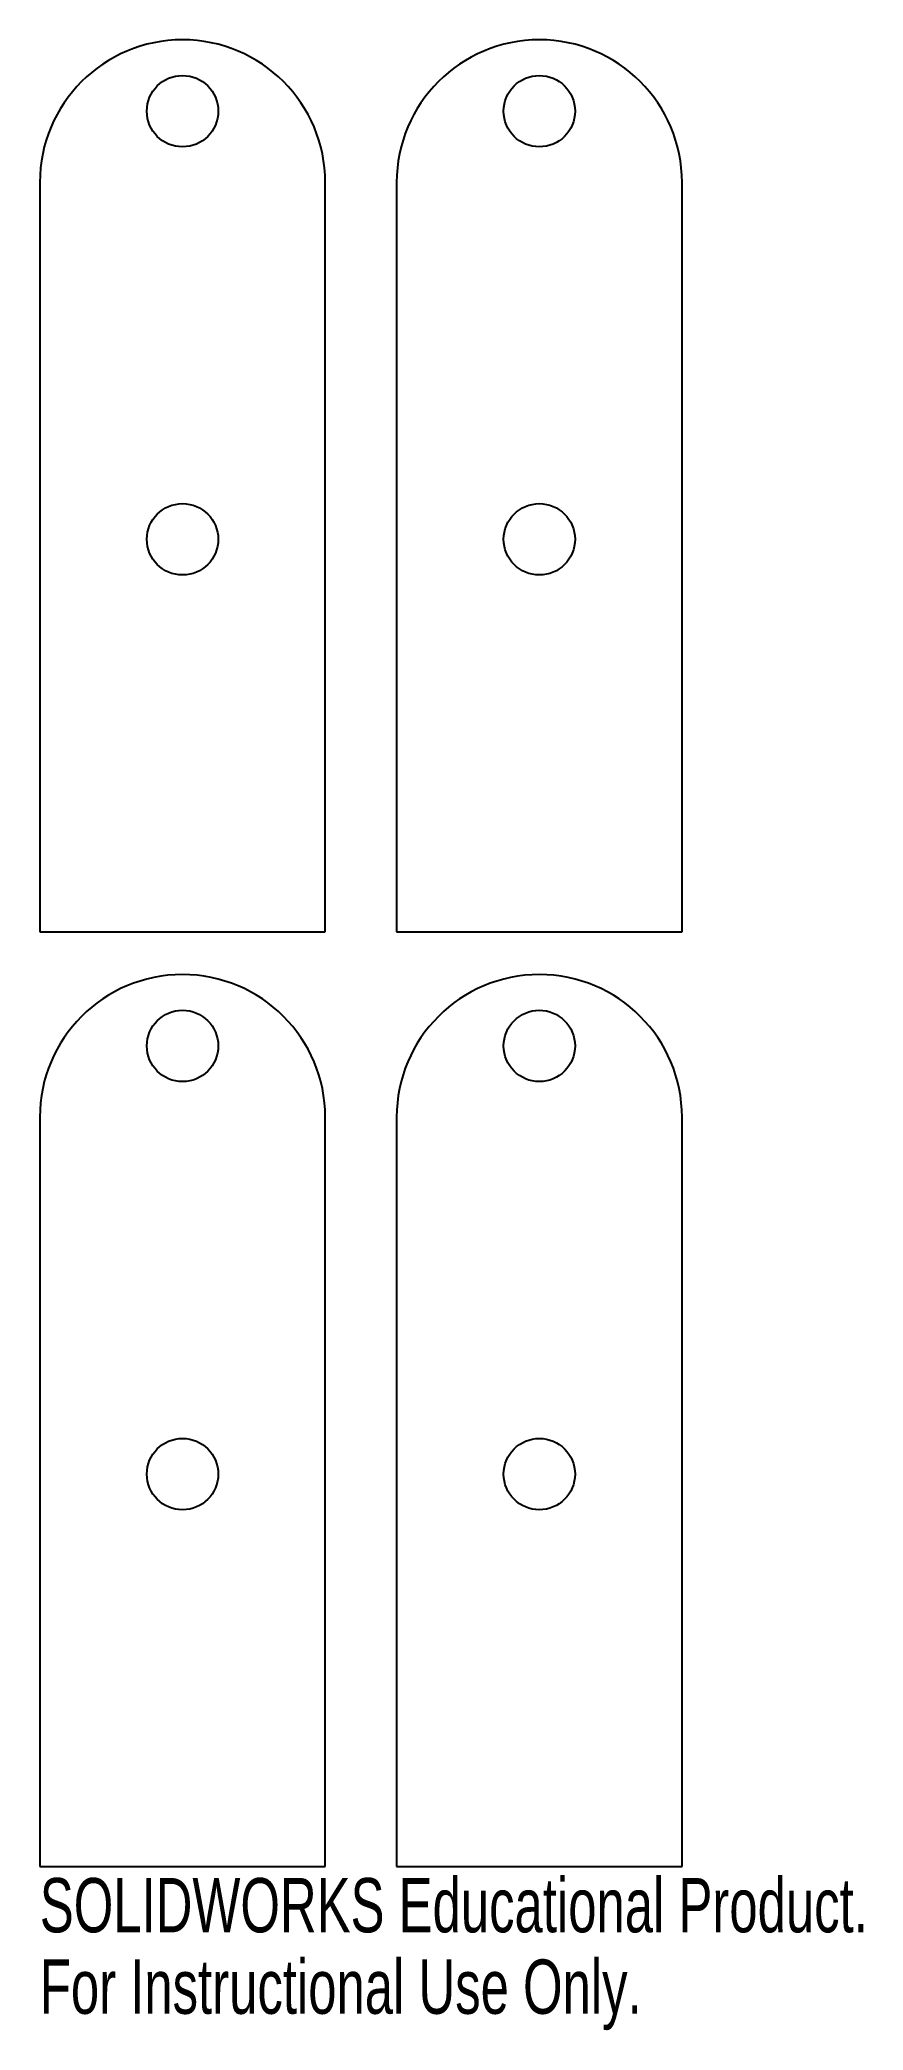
# Paper-space layout '_Top' of a CAD drawing. Header units: inches. Extents: x 0.04 to 2.92, y -3.09 to 3.89.
import ezdxf

# ---------------------------------------------------------------- set-up
doc = ezdxf.new("R2010")
doc.units = ezdxf.units.IN
doc.header["$MEASUREMENT"] = 0
doc.styles.add('SLDTEXTSTYLE0', font='TXT', dxfattribs={"width": 0.7})

psp = doc.layouts.new('_Top')

# ---------------------------------------------------------------- linework, layer by layer
at = {"color": 7, "linetype": 'Continuous', "lineweight": 25}
for p, q in [((0.0382, 3.3875), (0.0382, 0.7625)), ((1.0382, 0.7625), (1.0382, 3.3875)), ((1.2882, 3.3875), (1.2882, 0.7625)), ((2.2882, 0.7625), (2.2882, 3.3875)), ((0.0382, 0.7625), (1.0382, 0.7625)), ((1.2882, 0.7625), (2.2882, 0.7625)), ((0.0382, 0.1125), (0.0382, -2.5125)), ((1.0382, -2.5125), (1.0382, 0.1125)), ((1.2882, 0.1125), (1.2882, -2.5125)), ((2.2882, -2.5125), (2.2882, 0.1125)), ((0.0382, -2.5125), (1.0382, -2.5125)), ((1.2882, -2.5125), (2.2882, -2.5125))]:
    psp.add_line(p, q, dxfattribs=at)
for centre in [(0.5382, 3.6375), (1.7882, 3.6375), (0.5382, 2.1375), (1.7882, 2.1375), (0.5382, 0.3625), (1.7882, 0.3625), (0.5382, -1.1375), (1.7882, -1.1375)]:
    psp.add_circle(centre, 0.125, dxfattribs=at)
for centre in [(0.5382, 3.3875), (1.7882, 3.3875), (0.5382, 0.1125), (1.7882, 0.1125)]:
    psp.add_arc(centre, 0.5, 0, 180, dxfattribs=at)

# ---------------------------------------------------------------- texts
at = {"color": 7, "linetype": 'Continuous', "char_height": 0.1903, "attachment_point": 1, "style": 'SLDTEXTSTYLE0'}
for s, insert in [('SOLIDWORKS Educational Product.', (0.0382, -2.5526)), ('For Instructional Use Only.', (0.0382, -2.8381))]:
    psp.add_mtext(s, dxfattribs=dict(at, insert=insert))

doc.saveas('drawing.dxf')
